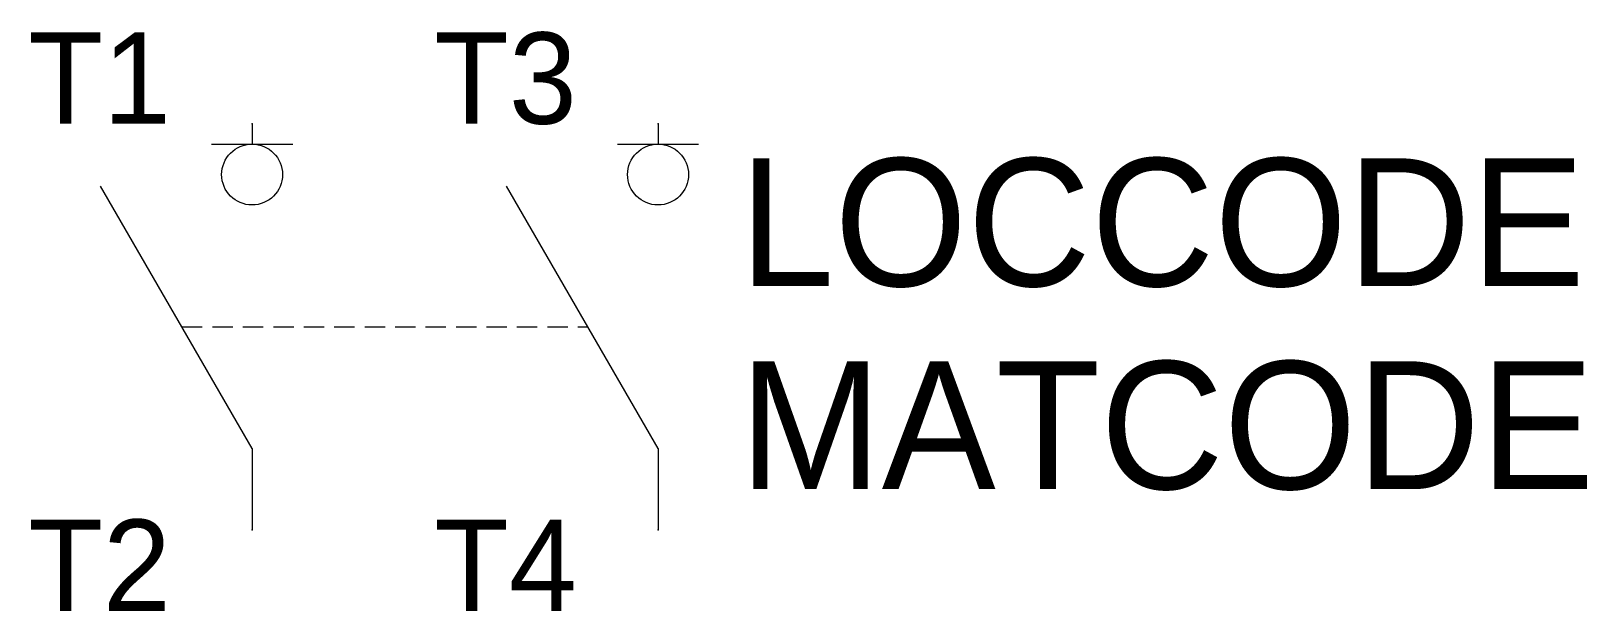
# Model space of a CAD drawing. Extents: x -5.4 to 32.9, y -7 to 7.3.
import ezdxf
from ezdxf.enums import TextEntityAlignment as Align

# ---------------------------------------------------------------- set-up
doc = ezdxf.new("R2010")
doc.units = 0
doc.header["$MEASUREMENT"] = 0
doc.linetypes.add('DASHED', pattern=[0.75, 0.5, -0.25])
doc.layers.get('0').update_dxf_attribs({"linetype": 'CONTINUOUS'})
for name, color, linetype in [('A', 7, 'CONTINUOUS'), ('C', 6, 'CONTINUOUS'), ('T2', 1, 'CONTINUOUS')]:
    doc.layers.add(name, color=color, linetype=linetype)

msp = doc.modelspace()

# ---------------------------------------------------------------- linework, layer by layer
for p, q in [((0, 5), (0, 4.5)), ((10, 5), (10, 4.5)), ((-1, 4.5), (1, 4.5)), ((9, 4.5), (11, 4.5)), ((0, -3), (-3.732, 3.464)), ((10, -3), (6.268, 3.464)), ((0, -3), (0, -5)), ((10, -3), (10, -5))]:
    msp.add_line(p, q)
at = {"linetype": 'DASHED'}
msp.add_line((-1.726, 0), (8.274, 0), dxfattribs=at)
for centre in [(0, 3.75), (10, 3.75)]:
    msp.add_circle(centre, 0.75)
at = {"layer": 'A', "color": 1}
msp.add_point((-1.743, 0.006), dxfattribs=at)
at = {"layer": 'C', "color": 2}
msp.add_point((0, 5), dxfattribs=at)
at = {"layer": 'C', "color": 3}
msp.add_point((10, 5), dxfattribs=at)
at = {"layer": 'C', "color": 1}
msp.add_point((0, -5), dxfattribs=at)
at = {"layer": 'C', "color": 4}
msp.add_point((10, -5), dxfattribs=at)

# ---------------------------------------------------------------- texts
at = {"linetype": 'CONTINUOUS'}
for tag, p in [('LOCCODE', (12, 1)), ('MATCODE', (12, -4))]:
    msp.add_attdef(tag, p, '', height=3.15, dxfattribs=at)
at = {"layer": 'T2', "linetype": 'CONTINUOUS'}
for tag, p in [('T3', (8, 5)), ('T1', (-2, 5)), ('T2', (-2, -7)), ('T4', (8, -7))]:
    msp.add_attdef(tag, text='', height=2.25, dxfattribs=at).set_placement(p, align=Align.RIGHT)

doc.saveas('drawing.dxf')
